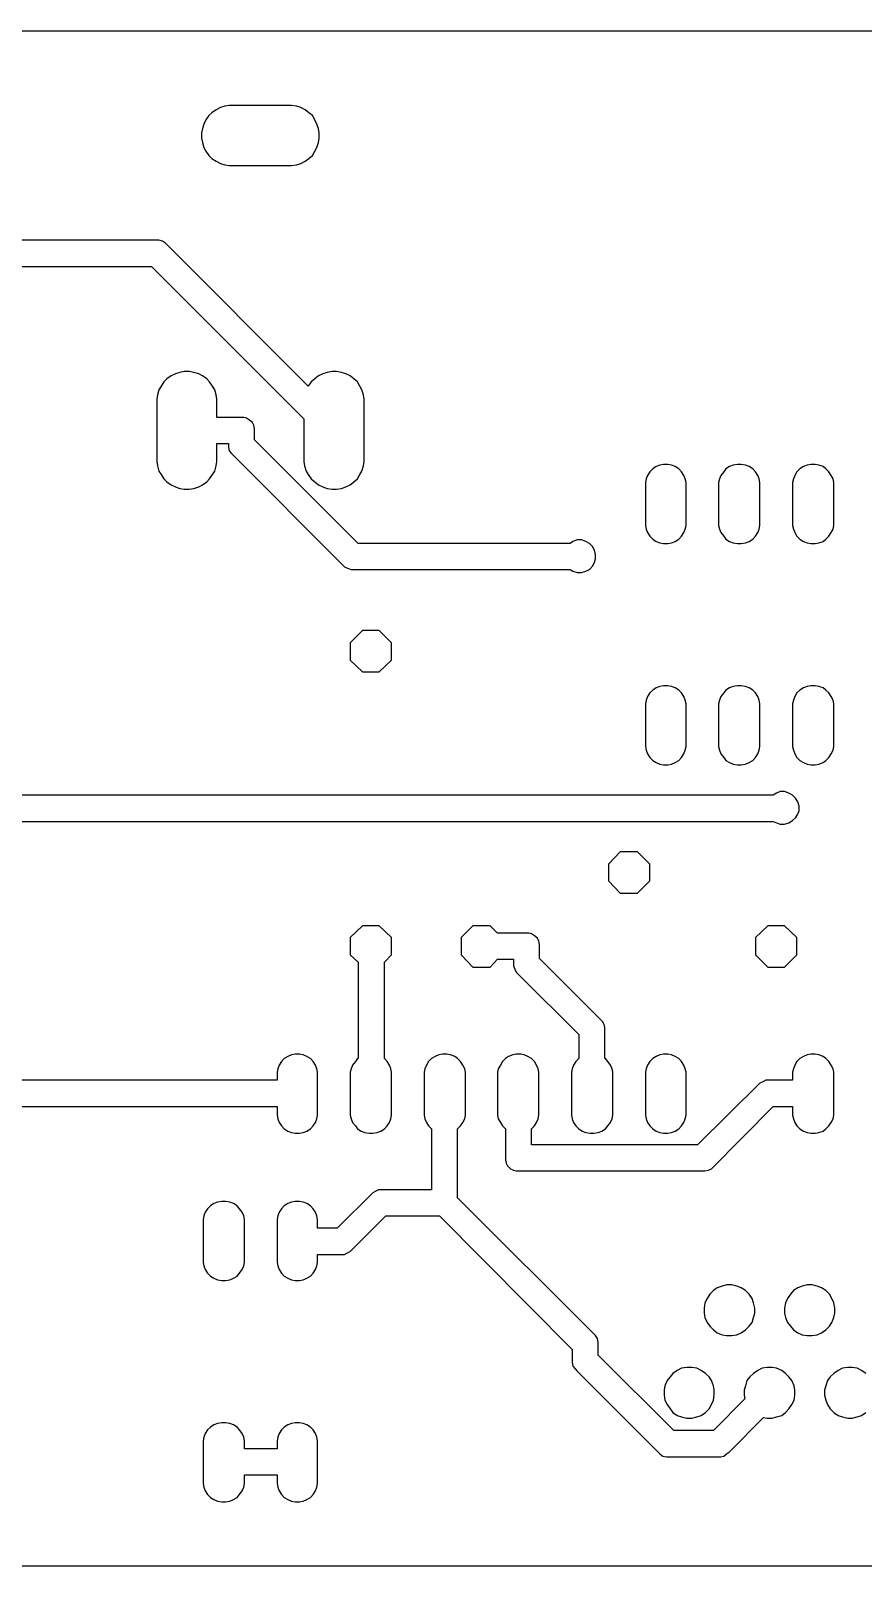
# Model space of a CAD drawing. Extents: x -4463 to -4217, y -2637 to -2584.
# Drawn here: x -4305.6 to -4276.7, y -2637 to -2583.8 of the extents above; entities that cross this region are included whole.
import ezdxf

# ---------------------------------------------------------------- set-up
doc = ezdxf.new("R2010")
doc.units = 0
doc.header["$MEASUREMENT"] = 0
doc.layers.add('OBRYS', color=7, linetype='Continuous')
doc.layers.add('SCIEZKI', color=3, linetype='Continuous')

msp = doc.modelspace()

# ---------------------------------------------------------------- linework, layer by layer
at = {"layer": 'OBRYS'}
for p, q in [((-4333.581, -2583.762), (-4218.213, -2583.762)), ((-4333.581, -2583.762), (-4218.213, -2583.762)), ((-4218.213, -2636.983), (-4333.581, -2636.983)), ((-4218.213, -2636.983), (-4333.581, -2636.983))]:
    msp.add_line(p, q, dxfattribs=at)
at = {"layer": 'SCIEZKI'}
for p, q in [((-4299.139, -2586.502), (-4299.29, -2586.603)), ((-4298.988, -2586.427), (-4299.139, -2586.502)), ((-4298.837, -2586.377), (-4298.988, -2586.427)), ((-4298.686, -2586.351), (-4298.837, -2586.377)), ((-4296.524, -2586.351), (-4298.686, -2586.351)), ((-4296.348, -2586.377), (-4296.524, -2586.351)), ((-4296.197, -2586.427), (-4296.348, -2586.377)), ((-4296.047, -2586.502), (-4296.197, -2586.427)), ((-4295.921, -2586.603), (-4296.047, -2586.502)), ((-4299.566, -2587.005), (-4299.616, -2587.156)), ((-4299.491, -2586.854), (-4299.566, -2587.005)), ((-4299.39, -2586.703), (-4299.491, -2586.854)), ((-4299.29, -2586.603), (-4299.39, -2586.703)), ((-4295.795, -2586.703), (-4295.921, -2586.603)), ((-4295.72, -2586.854), (-4295.795, -2586.703)), ((-4295.644, -2587.005), (-4295.72, -2586.854)), ((-4295.594, -2587.156), (-4295.644, -2587.005)), ((-4299.616, -2587.156), (-4299.642, -2587.307)), ((-4299.642, -2587.307), (-4299.642, -2587.483)), ((-4299.642, -2587.483), (-4299.616, -2587.634)), ((-4295.569, -2587.307), (-4295.594, -2587.156)), ((-4295.594, -2587.634), (-4295.569, -2587.483)), ((-4295.569, -2587.483), (-4295.569, -2587.307)), ((-4299.616, -2587.634), (-4299.566, -2587.81)), ((-4299.566, -2587.81), (-4299.491, -2587.935)), ((-4299.491, -2587.935), (-4299.39, -2588.086)), ((-4299.39, -2588.086), (-4299.29, -2588.187)), ((-4295.921, -2588.187), (-4295.795, -2588.086)), ((-4295.795, -2588.086), (-4295.72, -2587.935)), ((-4295.72, -2587.935), (-4295.644, -2587.81)), ((-4295.644, -2587.81), (-4295.594, -2587.634)), ((-4299.29, -2588.187), (-4299.139, -2588.287)), ((-4299.139, -2588.287), (-4298.988, -2588.363)), ((-4298.988, -2588.363), (-4298.837, -2588.413)), ((-4298.837, -2588.413), (-4298.686, -2588.438)), ((-4298.686, -2588.438), (-4298.686, -2588.438)), ((-4298.686, -2588.438), (-4296.524, -2588.438)), ((-4296.524, -2588.438), (-4296.348, -2588.413)), ((-4296.348, -2588.413), (-4296.197, -2588.363)), ((-4296.197, -2588.363), (-4296.047, -2588.287)), ((-4296.047, -2588.287), (-4295.921, -2588.187)), ((-4301.125, -2591.027), (-4311.08, -2591.027)), ((-4300.999, -2591.053), (-4301.125, -2591.027)), ((-4300.899, -2591.128), (-4300.999, -2591.053)), ((-4295.946, -2596.081), (-4300.899, -2591.128)), ((-4310.829, -2591.933), (-4301.376, -2591.933)), ((-4301.376, -2591.933), (-4296.097, -2597.212)), ((-4300.396, -2595.603), (-4300.547, -2595.653)), ((-4300.245, -2595.578), (-4300.396, -2595.603)), ((-4300.069, -2595.578), (-4300.245, -2595.578)), ((-4299.918, -2595.603), (-4300.069, -2595.578)), ((-4299.742, -2595.653), (-4299.918, -2595.603)), ((-4295.292, -2595.603), (-4295.443, -2595.653)), ((-4295.116, -2595.578), (-4295.292, -2595.603)), ((-4294.966, -2595.578), (-4295.116, -2595.578)), ((-4294.79, -2595.603), (-4294.966, -2595.578)), ((-4294.639, -2595.653), (-4294.79, -2595.603)), ((-4301.049, -2596.081), (-4301.125, -2596.206)), ((-4300.949, -2595.93), (-4301.049, -2596.081)), ((-4300.848, -2595.829), (-4300.949, -2595.93)), ((-4300.697, -2595.729), (-4300.848, -2595.829)), ((-4300.547, -2595.653), (-4300.697, -2595.729)), ((-4299.616, -2595.729), (-4299.742, -2595.653)), ((-4299.466, -2595.829), (-4299.616, -2595.729)), ((-4299.365, -2595.93), (-4299.466, -2595.829)), ((-4299.264, -2596.081), (-4299.365, -2595.93)), ((-4299.189, -2596.206), (-4299.264, -2596.081)), ((-4295.845, -2595.93), (-4295.946, -2596.081)), ((-4295.946, -2596.081), (-4295.946, -2596.081)), ((-4295.72, -2595.829), (-4295.845, -2595.93)), ((-4295.594, -2595.729), (-4295.72, -2595.829)), ((-4295.443, -2595.653), (-4295.594, -2595.729)), ((-4294.488, -2595.729), (-4294.639, -2595.653)), ((-4294.362, -2595.829), (-4294.488, -2595.729)), ((-4294.236, -2595.93), (-4294.362, -2595.829)), ((-4294.161, -2596.081), (-4294.236, -2595.93)), ((-4294.086, -2596.206), (-4294.161, -2596.081)), ((-4301.175, -2596.382), (-4301.2, -2596.533)), ((-4301.2, -2596.533), (-4301.2, -2598.695)), ((-4301.125, -2596.206), (-4301.175, -2596.382)), ((-4299.139, -2596.382), (-4299.189, -2596.206)), ((-4299.114, -2596.533), (-4299.139, -2596.382)), ((-4299.114, -2597.162), (-4299.114, -2596.533)), ((-4294.035, -2596.382), (-4294.086, -2596.206)), ((-4294.01, -2596.533), (-4294.035, -2596.382)), ((-4294.01, -2598.695), (-4294.01, -2596.533)), ((-4298.183, -2597.162), (-4299.114, -2597.162)), ((-4298.083, -2597.187), (-4298.183, -2597.162)), ((-4297.982, -2597.262), (-4298.083, -2597.187)), ((-4297.882, -2597.338), (-4297.982, -2597.262)), ((-4297.831, -2597.438), (-4297.882, -2597.338)), ((-4297.806, -2597.564), (-4297.831, -2597.438)), ((-4297.806, -2597.941), (-4297.806, -2597.564)), ((-4296.097, -2597.212), (-4296.097, -2598.695)), ((-4299.114, -2598.067), (-4298.711, -2598.067)), ((-4299.114, -2598.695), (-4299.114, -2598.067)), ((-4298.711, -2598.067), (-4298.711, -2598.192)), ((-4298.711, -2598.192), (-4298.686, -2598.318)), ((-4294.211, -2601.536), (-4297.806, -2597.941)), ((-4301.2, -2598.695), (-4301.175, -2598.846)), ((-4299.139, -2598.846), (-4299.114, -2598.695)), ((-4298.686, -2598.318), (-4298.611, -2598.419)), ((-4298.611, -2598.419), (-4294.764, -2602.265)), ((-4296.097, -2598.695), (-4296.072, -2598.846)), ((-4294.035, -2598.846), (-4294.01, -2598.695)), ((-4283.627, -2598.796), (-4283.753, -2598.821)), ((-4283.477, -2598.796), (-4283.627, -2598.796)), ((-4283.351, -2598.821), (-4283.477, -2598.796)), ((-4281.063, -2598.796), (-4281.214, -2598.821)), ((-4280.937, -2598.796), (-4281.063, -2598.796)), ((-4280.787, -2598.821), (-4280.937, -2598.796)), ((-4278.524, -2598.796), (-4278.65, -2598.821)), ((-4278.373, -2598.796), (-4278.524, -2598.796)), ((-4278.247, -2598.821), (-4278.373, -2598.796)), ((-4301.175, -2598.846), (-4301.125, -2599.022)), ((-4301.125, -2599.022), (-4301.049, -2599.148)), ((-4301.049, -2599.148), (-4300.949, -2599.299)), ((-4300.949, -2599.299), (-4300.848, -2599.399)), ((-4299.466, -2599.399), (-4299.365, -2599.299)), ((-4299.365, -2599.299), (-4299.264, -2599.148)), ((-4299.264, -2599.148), (-4299.189, -2599.022)), ((-4299.189, -2599.022), (-4299.139, -2598.846)), ((-4296.072, -2598.846), (-4296.021, -2599.022)), ((-4296.021, -2599.022), (-4295.946, -2599.148)), ((-4295.946, -2599.148), (-4295.845, -2599.299)), ((-4295.845, -2599.299), (-4295.72, -2599.399)), ((-4294.362, -2599.399), (-4294.236, -2599.299)), ((-4294.236, -2599.299), (-4294.161, -2599.148)), ((-4294.161, -2599.148), (-4294.086, -2599.022)), ((-4294.086, -2599.022), (-4294.035, -2598.846)), ((-4284.231, -2599.299), (-4284.256, -2599.424)), ((-4284.18, -2599.173), (-4284.231, -2599.299)), ((-4284.105, -2599.047), (-4284.18, -2599.173)), ((-4284.004, -2598.947), (-4284.105, -2599.047)), ((-4283.879, -2598.871), (-4284.004, -2598.947)), ((-4283.753, -2598.821), (-4283.879, -2598.871)), ((-4283.225, -2598.871), (-4283.351, -2598.821)), ((-4283.099, -2598.947), (-4283.225, -2598.871)), ((-4282.999, -2599.047), (-4283.099, -2598.947)), ((-4282.923, -2599.173), (-4282.999, -2599.047)), ((-4282.873, -2599.299), (-4282.923, -2599.173)), ((-4282.848, -2599.424), (-4282.873, -2599.299)), ((-4281.692, -2599.299), (-4281.717, -2599.424)), ((-4281.641, -2599.173), (-4281.692, -2599.299)), ((-4281.541, -2599.047), (-4281.641, -2599.173)), ((-4281.465, -2598.947), (-4281.541, -2599.047)), ((-4281.34, -2598.871), (-4281.465, -2598.947)), ((-4281.214, -2598.821), (-4281.34, -2598.871)), ((-4280.661, -2598.871), (-4280.787, -2598.821)), ((-4280.535, -2598.947), (-4280.661, -2598.871)), ((-4280.435, -2599.047), (-4280.535, -2598.947)), ((-4280.359, -2599.173), (-4280.435, -2599.047)), ((-4280.309, -2599.299), (-4280.359, -2599.173)), ((-4280.284, -2599.424), (-4280.309, -2599.299)), ((-4279.127, -2599.299), (-4279.152, -2599.424)), ((-4279.077, -2599.173), (-4279.127, -2599.299)), ((-4279.002, -2599.047), (-4279.077, -2599.173)), ((-4278.901, -2598.947), (-4279.002, -2599.047)), ((-4278.775, -2598.871), (-4278.901, -2598.947)), ((-4278.65, -2598.821), (-4278.775, -2598.871)), ((-4278.097, -2598.871), (-4278.247, -2598.821)), ((-4277.996, -2598.947), (-4278.097, -2598.871)), ((-4277.895, -2599.047), (-4277.996, -2598.947)), ((-4277.82, -2599.173), (-4277.895, -2599.047)), ((-4277.745, -2599.299), (-4277.82, -2599.173)), ((-4277.719, -2599.424), (-4277.745, -2599.299)), ((-4300.848, -2599.399), (-4300.697, -2599.5)), ((-4300.697, -2599.5), (-4300.547, -2599.575)), ((-4300.547, -2599.575), (-4300.396, -2599.625)), ((-4300.396, -2599.625), (-4300.245, -2599.651)), ((-4300.245, -2599.651), (-4300.069, -2599.651)), ((-4300.069, -2599.651), (-4299.918, -2599.625)), ((-4299.918, -2599.625), (-4299.742, -2599.575)), ((-4299.742, -2599.575), (-4299.616, -2599.5)), ((-4299.616, -2599.5), (-4299.466, -2599.399)), ((-4295.72, -2599.399), (-4295.594, -2599.5)), ((-4295.594, -2599.5), (-4295.443, -2599.575)), ((-4295.443, -2599.575), (-4295.292, -2599.625)), ((-4295.292, -2599.625), (-4295.116, -2599.651)), ((-4295.116, -2599.651), (-4294.966, -2599.651)), ((-4294.966, -2599.651), (-4294.79, -2599.625)), ((-4294.79, -2599.625), (-4294.639, -2599.575)), ((-4294.639, -2599.575), (-4294.488, -2599.5)), ((-4294.488, -2599.5), (-4294.362, -2599.399)), ((-4284.256, -2599.424), (-4284.256, -2600.908)), ((-4282.848, -2600.908), (-4282.848, -2599.424)), ((-4281.717, -2599.424), (-4281.717, -2600.908)), ((-4280.284, -2600.908), (-4280.284, -2599.424)), ((-4279.152, -2599.424), (-4279.152, -2600.908)), ((-4277.719, -2600.908), (-4277.719, -2599.424)), ((-4284.256, -2600.908), (-4284.231, -2601.033)), ((-4282.873, -2601.033), (-4282.848, -2600.908)), ((-4282.848, -2600.908), (-4282.848, -2600.908)), ((-4281.717, -2600.908), (-4281.692, -2601.033)), ((-4280.309, -2601.033), (-4280.284, -2600.908)), ((-4280.284, -2600.908), (-4280.284, -2600.908)), ((-4279.152, -2600.908), (-4279.127, -2601.033)), ((-4277.745, -2601.033), (-4277.719, -2600.908)), ((-4277.719, -2600.908), (-4277.719, -2600.908)), ((-4286.77, -2601.461), (-4286.87, -2601.536)), ((-4286.619, -2601.41), (-4286.77, -2601.461)), ((-4286.468, -2601.41), (-4286.619, -2601.41)), ((-4286.317, -2601.461), (-4286.468, -2601.41)), ((-4286.192, -2601.536), (-4286.317, -2601.461)), ((-4284.231, -2601.033), (-4284.18, -2601.159)), ((-4284.18, -2601.159), (-4284.105, -2601.285)), ((-4284.105, -2601.285), (-4284.004, -2601.385)), ((-4284.004, -2601.385), (-4283.879, -2601.461)), ((-4283.879, -2601.461), (-4283.753, -2601.511)), ((-4283.351, -2601.511), (-4283.225, -2601.461)), ((-4283.225, -2601.461), (-4283.099, -2601.385)), ((-4283.099, -2601.385), (-4282.999, -2601.285)), ((-4282.999, -2601.285), (-4282.923, -2601.159)), ((-4282.923, -2601.159), (-4282.873, -2601.033)), ((-4281.692, -2601.033), (-4281.641, -2601.159)), ((-4281.641, -2601.159), (-4281.541, -2601.285)), ((-4281.541, -2601.285), (-4281.465, -2601.385)), ((-4281.465, -2601.385), (-4281.34, -2601.461)), ((-4281.34, -2601.461), (-4281.214, -2601.511)), ((-4280.787, -2601.511), (-4280.661, -2601.461)), ((-4280.661, -2601.461), (-4280.535, -2601.385)), ((-4280.535, -2601.385), (-4280.435, -2601.285)), ((-4280.435, -2601.285), (-4280.359, -2601.159)), ((-4280.359, -2601.159), (-4280.309, -2601.033)), ((-4279.127, -2601.033), (-4279.077, -2601.159)), ((-4279.077, -2601.159), (-4279.002, -2601.285)), ((-4279.002, -2601.285), (-4278.901, -2601.385)), ((-4278.901, -2601.385), (-4278.775, -2601.461)), ((-4278.775, -2601.461), (-4278.65, -2601.511)), ((-4278.247, -2601.511), (-4278.097, -2601.461)), ((-4278.097, -2601.461), (-4277.996, -2601.385)), ((-4277.996, -2601.385), (-4277.895, -2601.285)), ((-4277.895, -2601.285), (-4277.82, -2601.159)), ((-4277.82, -2601.159), (-4277.745, -2601.033)), ((-4286.87, -2601.536), (-4294.211, -2601.536)), ((-4286.091, -2601.637), (-4286.192, -2601.536)), ((-4286.016, -2601.762), (-4286.091, -2601.637)), ((-4285.991, -2601.913), (-4286.016, -2601.762)), ((-4285.991, -2602.064), (-4285.991, -2601.913)), ((-4283.753, -2601.511), (-4283.627, -2601.536)), ((-4283.627, -2601.536), (-4283.477, -2601.536)), ((-4283.477, -2601.536), (-4283.351, -2601.511)), ((-4281.214, -2601.511), (-4281.063, -2601.536)), ((-4281.063, -2601.536), (-4280.937, -2601.536)), ((-4280.937, -2601.536), (-4280.787, -2601.511)), ((-4278.65, -2601.511), (-4278.524, -2601.536)), ((-4278.524, -2601.536), (-4278.373, -2601.536)), ((-4278.373, -2601.536), (-4278.247, -2601.511)), ((-4294.764, -2602.265), (-4294.689, -2602.34)), ((-4294.689, -2602.34), (-4294.588, -2602.391)), ((-4294.588, -2602.391), (-4294.463, -2602.441)), ((-4294.463, -2602.441), (-4286.87, -2602.441)), ((-4286.87, -2602.441), (-4286.77, -2602.491)), ((-4286.77, -2602.491), (-4286.77, -2602.491)), ((-4286.77, -2602.491), (-4286.619, -2602.542)), ((-4286.468, -2602.542), (-4286.317, -2602.491)), ((-4286.317, -2602.491), (-4286.192, -2602.441)), ((-4286.192, -2602.441), (-4286.091, -2602.315)), ((-4286.091, -2602.315), (-4286.016, -2602.19)), ((-4286.016, -2602.19), (-4285.991, -2602.064)), ((-4286.619, -2602.542), (-4286.468, -2602.542)), ((-4294.06, -2604.553), (-4294.488, -2604.98)), ((-4293.482, -2604.553), (-4294.06, -2604.553)), ((-4293.055, -2604.98), (-4293.482, -2604.553)), ((-4294.488, -2604.98), (-4294.488, -2604.98)), ((-4294.488, -2604.98), (-4294.488, -2605.584)), ((-4293.055, -2605.584), (-4293.055, -2604.98)), ((-4294.488, -2605.584), (-4294.06, -2605.986)), ((-4293.482, -2605.986), (-4293.055, -2605.584)), ((-4294.06, -2605.986), (-4293.482, -2605.986)), ((-4284.105, -2606.715), (-4284.18, -2606.841)), ((-4284.004, -2606.614), (-4284.105, -2606.715)), ((-4283.879, -2606.539), (-4284.004, -2606.614)), ((-4283.753, -2606.489), (-4283.879, -2606.539)), ((-4283.627, -2606.463), (-4283.753, -2606.489)), ((-4283.477, -2606.463), (-4283.627, -2606.463)), ((-4283.351, -2606.489), (-4283.477, -2606.463)), ((-4283.225, -2606.539), (-4283.351, -2606.489)), ((-4283.099, -2606.614), (-4283.225, -2606.539)), ((-4282.999, -2606.715), (-4283.099, -2606.614)), ((-4282.923, -2606.841), (-4282.999, -2606.715)), ((-4281.541, -2606.715), (-4281.641, -2606.841)), ((-4281.465, -2606.614), (-4281.541, -2606.715)), ((-4281.34, -2606.539), (-4281.465, -2606.614)), ((-4281.214, -2606.489), (-4281.34, -2606.539)), ((-4281.063, -2606.463), (-4281.214, -2606.489)), ((-4280.937, -2606.463), (-4281.063, -2606.463)), ((-4280.787, -2606.489), (-4280.937, -2606.463)), ((-4280.661, -2606.539), (-4280.787, -2606.489)), ((-4280.535, -2606.614), (-4280.661, -2606.539)), ((-4280.435, -2606.715), (-4280.535, -2606.614)), ((-4280.359, -2606.841), (-4280.435, -2606.715)), ((-4279.002, -2606.715), (-4279.077, -2606.841)), ((-4278.901, -2606.614), (-4279.002, -2606.715)), ((-4278.775, -2606.539), (-4278.901, -2606.614)), ((-4278.65, -2606.489), (-4278.775, -2606.539)), ((-4278.524, -2606.463), (-4278.65, -2606.489)), ((-4278.373, -2606.463), (-4278.524, -2606.463)), ((-4278.247, -2606.489), (-4278.373, -2606.463)), ((-4278.097, -2606.539), (-4278.247, -2606.489)), ((-4277.996, -2606.614), (-4278.097, -2606.539)), ((-4277.895, -2606.715), (-4277.996, -2606.614)), ((-4277.82, -2606.841), (-4277.895, -2606.715)), ((-4284.231, -2606.966), (-4284.256, -2607.092)), ((-4284.256, -2607.092), (-4284.256, -2608.575)), ((-4284.18, -2606.841), (-4284.231, -2606.966)), ((-4282.873, -2606.966), (-4282.923, -2606.841)), ((-4282.848, -2607.092), (-4282.873, -2606.966)), ((-4282.848, -2608.575), (-4282.848, -2607.092)), ((-4281.692, -2606.966), (-4281.717, -2607.092)), ((-4281.717, -2607.092), (-4281.717, -2608.575)), ((-4281.641, -2606.841), (-4281.692, -2606.966)), ((-4280.309, -2606.966), (-4280.359, -2606.841)), ((-4280.284, -2607.092), (-4280.309, -2606.966)), ((-4280.284, -2608.575), (-4280.284, -2607.092)), ((-4279.127, -2606.966), (-4279.152, -2607.092)), ((-4279.152, -2607.092), (-4279.152, -2608.575)), ((-4279.077, -2606.841), (-4279.127, -2606.966)), ((-4277.745, -2606.966), (-4277.82, -2606.841)), ((-4277.719, -2607.092), (-4277.745, -2606.966)), ((-4277.719, -2608.575), (-4277.719, -2607.092)), ((-4284.256, -2608.575), (-4284.231, -2608.701)), ((-4284.231, -2608.701), (-4284.18, -2608.827)), ((-4284.18, -2608.827), (-4284.105, -2608.952)), ((-4282.999, -2608.952), (-4282.923, -2608.827)), ((-4282.923, -2608.827), (-4282.873, -2608.701)), ((-4282.873, -2608.701), (-4282.848, -2608.575)), ((-4282.848, -2608.575), (-4282.848, -2608.575)), ((-4281.717, -2608.575), (-4281.692, -2608.701)), ((-4281.692, -2608.701), (-4281.641, -2608.827)), ((-4281.641, -2608.827), (-4281.541, -2608.952)), ((-4280.435, -2608.952), (-4280.359, -2608.827)), ((-4280.359, -2608.827), (-4280.309, -2608.701)), ((-4280.309, -2608.701), (-4280.284, -2608.575)), ((-4280.284, -2608.575), (-4280.284, -2608.575)), ((-4279.152, -2608.575), (-4279.127, -2608.701)), ((-4279.127, -2608.701), (-4279.077, -2608.827)), ((-4279.077, -2608.827), (-4279.002, -2608.952)), ((-4277.895, -2608.952), (-4277.82, -2608.827)), ((-4277.82, -2608.827), (-4277.745, -2608.701)), ((-4277.745, -2608.701), (-4277.719, -2608.575)), ((-4277.719, -2608.575), (-4277.719, -2608.575)), ((-4284.105, -2608.952), (-4284.004, -2609.053)), ((-4284.004, -2609.053), (-4283.879, -2609.128)), ((-4283.879, -2609.128), (-4283.753, -2609.179)), ((-4283.753, -2609.179), (-4283.627, -2609.204)), ((-4283.627, -2609.204), (-4283.477, -2609.204)), ((-4283.477, -2609.204), (-4283.351, -2609.179)), ((-4283.351, -2609.179), (-4283.225, -2609.128)), ((-4283.225, -2609.128), (-4283.099, -2609.053)), ((-4283.099, -2609.053), (-4282.999, -2608.952)), ((-4281.541, -2608.952), (-4281.465, -2609.053)), ((-4281.465, -2609.053), (-4281.34, -2609.128)), ((-4281.34, -2609.128), (-4281.214, -2609.179)), ((-4281.214, -2609.179), (-4281.063, -2609.204)), ((-4281.063, -2609.204), (-4280.937, -2609.204)), ((-4280.937, -2609.204), (-4280.787, -2609.179)), ((-4280.787, -2609.179), (-4280.661, -2609.128)), ((-4280.661, -2609.128), (-4280.535, -2609.053)), ((-4280.535, -2609.053), (-4280.435, -2608.952)), ((-4279.002, -2608.952), (-4278.901, -2609.053)), ((-4278.901, -2609.053), (-4278.775, -2609.128)), ((-4278.775, -2609.128), (-4278.65, -2609.179)), ((-4278.65, -2609.179), (-4278.524, -2609.204)), ((-4278.524, -2609.204), (-4278.373, -2609.204)), ((-4278.373, -2609.204), (-4278.247, -2609.179)), ((-4278.247, -2609.179), (-4278.097, -2609.128)), ((-4278.097, -2609.128), (-4277.996, -2609.053)), ((-4277.996, -2609.053), (-4277.895, -2608.952)), ((-4279.831, -2610.26), (-4310.427, -2610.26)), ((-4279.706, -2610.184), (-4279.831, -2610.26)), ((-4279.58, -2610.134), (-4279.706, -2610.184)), ((-4279.429, -2610.134), (-4279.58, -2610.134)), ((-4279.278, -2610.184), (-4279.429, -2610.134)), ((-4279.152, -2610.26), (-4279.278, -2610.184)), ((-4279.052, -2610.36), (-4279.152, -2610.26)), ((-4278.976, -2610.486), (-4279.052, -2610.36)), ((-4278.926, -2610.637), (-4278.976, -2610.486)), ((-4279.152, -2611.139), (-4279.052, -2611.039)), ((-4279.052, -2611.039), (-4278.976, -2610.913)), ((-4278.976, -2610.913), (-4278.926, -2610.788)), ((-4278.926, -2610.788), (-4278.926, -2610.637)), ((-4310.175, -2611.165), (-4279.831, -2611.165)), ((-4279.831, -2611.165), (-4279.706, -2611.215)), ((-4279.706, -2611.215), (-4279.58, -2611.265)), ((-4279.58, -2611.265), (-4279.429, -2611.265)), ((-4279.429, -2611.265), (-4279.278, -2611.215)), ((-4279.278, -2611.215), (-4279.152, -2611.139)), ((-4285.136, -2612.221), (-4285.538, -2612.648)), ((-4284.532, -2612.221), (-4285.136, -2612.221)), ((-4284.105, -2612.648), (-4284.532, -2612.221)), ((-4285.538, -2612.648), (-4285.538, -2612.648)), ((-4285.538, -2612.648), (-4285.538, -2613.226)), ((-4284.105, -2613.226), (-4284.105, -2612.648)), ((-4285.538, -2613.226), (-4285.136, -2613.653)), ((-4285.136, -2613.653), (-4284.532, -2613.653)), ((-4284.532, -2613.653), (-4284.105, -2613.226)), ((-4294.06, -2614.785), (-4294.488, -2615.187)), ((-4294.488, -2615.187), (-4294.488, -2615.187)), ((-4294.488, -2615.187), (-4294.488, -2615.79)), ((-4293.482, -2614.785), (-4294.06, -2614.785)), ((-4293.055, -2615.187), (-4293.482, -2614.785)), ((-4293.055, -2615.79), (-4293.055, -2615.187)), ((-4290.239, -2614.785), (-4290.641, -2615.187)), ((-4290.641, -2615.187), (-4290.641, -2615.79)), ((-4289.636, -2614.785), (-4290.239, -2614.785)), ((-4289.384, -2615.036), (-4289.636, -2614.785)), ((-4288.303, -2615.036), (-4289.384, -2615.036)), ((-4288.203, -2615.061), (-4288.303, -2615.036)), ((-4288.102, -2615.137), (-4288.203, -2615.061)), ((-4288.002, -2615.212), (-4288.102, -2615.137)), ((-4287.951, -2615.313), (-4288.002, -2615.212)), ((-4280.007, -2614.785), (-4280.435, -2615.187)), ((-4280.435, -2615.187), (-4280.435, -2615.187)), ((-4280.435, -2615.187), (-4280.435, -2615.79)), ((-4279.429, -2614.785), (-4280.007, -2614.785)), ((-4279.002, -2615.187), (-4279.429, -2614.785)), ((-4279.002, -2615.79), (-4279.002, -2615.187)), ((-4294.488, -2615.79), (-4294.211, -2616.042)), ((-4293.306, -2616.042), (-4293.055, -2615.79)), ((-4290.641, -2615.79), (-4290.239, -2616.218)), ((-4287.926, -2615.438), (-4287.951, -2615.313)), ((-4287.926, -2615.916), (-4287.926, -2615.438)), ((-4280.435, -2615.79), (-4280.007, -2616.218)), ((-4279.429, -2616.218), (-4279.002, -2615.79)), ((-4294.211, -2616.042), (-4294.211, -2619.385)), ((-4293.306, -2619.385), (-4293.306, -2616.042)), ((-4290.239, -2616.218), (-4289.636, -2616.218)), ((-4289.636, -2616.218), (-4289.384, -2615.941)), ((-4289.384, -2615.941), (-4288.831, -2615.941)), ((-4288.831, -2615.941), (-4288.831, -2616.167)), ((-4288.831, -2616.167), (-4288.781, -2616.293)), ((-4288.781, -2616.293), (-4288.731, -2616.394)), ((-4285.739, -2618.103), (-4287.926, -2615.916)), ((-4280.007, -2616.218), (-4279.429, -2616.218)), ((-4288.731, -2616.394), (-4288.655, -2616.469)), ((-4288.655, -2616.469), (-4286.569, -2618.556)), ((-4288.655, -2616.469), (-4288.655, -2616.469)), ((-4285.689, -2618.204), (-4285.739, -2618.103)), ((-4285.664, -2618.304), (-4285.689, -2618.204)), ((-4285.664, -2619.385), (-4285.664, -2618.304)), ((-4286.569, -2618.556), (-4286.569, -2619.385)), ((-4296.876, -2619.486), (-4296.952, -2619.612)), ((-4296.776, -2619.385), (-4296.876, -2619.486)), ((-4296.65, -2619.31), (-4296.776, -2619.385)), ((-4296.524, -2619.26), (-4296.65, -2619.31)), ((-4296.398, -2619.235), (-4296.524, -2619.26)), ((-4296.248, -2619.235), (-4296.398, -2619.235)), ((-4296.122, -2619.26), (-4296.248, -2619.235)), ((-4295.996, -2619.31), (-4296.122, -2619.26)), ((-4295.871, -2619.385), (-4295.996, -2619.31)), ((-4295.77, -2619.486), (-4295.871, -2619.385)), ((-4295.695, -2619.612), (-4295.77, -2619.486)), ((-4294.312, -2619.486), (-4294.412, -2619.612)), ((-4294.236, -2619.385), (-4294.312, -2619.486)), ((-4294.211, -2619.385), (-4294.236, -2619.385)), ((-4293.306, -2619.385), (-4293.306, -2619.385)), ((-4293.206, -2619.486), (-4293.306, -2619.385)), ((-4293.13, -2619.612), (-4293.206, -2619.486)), ((-4291.773, -2619.486), (-4291.848, -2619.612)), ((-4291.672, -2619.385), (-4291.773, -2619.486)), ((-4291.546, -2619.31), (-4291.672, -2619.385)), ((-4291.421, -2619.26), (-4291.546, -2619.31)), ((-4291.295, -2619.235), (-4291.421, -2619.26)), ((-4291.144, -2619.235), (-4291.295, -2619.235)), ((-4291.019, -2619.26), (-4291.144, -2619.235)), ((-4290.868, -2619.31), (-4291.019, -2619.26)), ((-4290.767, -2619.385), (-4290.868, -2619.31)), ((-4290.667, -2619.486), (-4290.767, -2619.385)), ((-4290.591, -2619.612), (-4290.667, -2619.486)), ((-4289.208, -2619.486), (-4289.284, -2619.612)), ((-4289.108, -2619.385), (-4289.208, -2619.486)), ((-4289.007, -2619.31), (-4289.108, -2619.385)), ((-4288.856, -2619.26), (-4289.007, -2619.31)), ((-4288.731, -2619.235), (-4288.856, -2619.26)), ((-4288.58, -2619.235), (-4288.731, -2619.235)), ((-4288.454, -2619.26), (-4288.58, -2619.235)), ((-4288.329, -2619.31), (-4288.454, -2619.26)), ((-4288.203, -2619.385), (-4288.329, -2619.31)), ((-4288.102, -2619.486), (-4288.203, -2619.385)), ((-4288.027, -2619.612), (-4288.102, -2619.486)), ((-4286.669, -2619.486), (-4286.745, -2619.612)), ((-4286.569, -2619.385), (-4286.669, -2619.486)), ((-4286.569, -2619.385), (-4286.569, -2619.385)), ((-4285.639, -2619.385), (-4285.664, -2619.385)), ((-4285.563, -2619.486), (-4285.639, -2619.385)), ((-4285.463, -2619.612), (-4285.563, -2619.486)), ((-4284.105, -2619.486), (-4284.18, -2619.612)), ((-4284.004, -2619.385), (-4284.105, -2619.486)), ((-4283.879, -2619.31), (-4284.004, -2619.385)), ((-4283.753, -2619.26), (-4283.879, -2619.31)), ((-4283.627, -2619.235), (-4283.753, -2619.26)), ((-4283.477, -2619.235), (-4283.627, -2619.235)), ((-4283.351, -2619.26), (-4283.477, -2619.235)), ((-4283.225, -2619.31), (-4283.351, -2619.26)), ((-4283.099, -2619.385), (-4283.225, -2619.31)), ((-4282.999, -2619.486), (-4283.099, -2619.385)), ((-4282.923, -2619.612), (-4282.999, -2619.486)), ((-4279.002, -2619.486), (-4279.077, -2619.612)), ((-4278.901, -2619.385), (-4279.002, -2619.486)), ((-4278.775, -2619.31), (-4278.901, -2619.385)), ((-4278.65, -2619.26), (-4278.775, -2619.31)), ((-4278.524, -2619.235), (-4278.65, -2619.26)), ((-4278.373, -2619.235), (-4278.524, -2619.235)), ((-4278.247, -2619.26), (-4278.373, -2619.235)), ((-4278.097, -2619.31), (-4278.247, -2619.26)), ((-4277.996, -2619.385), (-4278.097, -2619.31)), ((-4277.895, -2619.486), (-4277.996, -2619.385)), ((-4277.82, -2619.612), (-4277.895, -2619.486)), ((-4297.002, -2619.737), (-4297.027, -2619.863)), ((-4297.027, -2619.863), (-4297.027, -2620.14)), ((-4296.952, -2619.612), (-4297.002, -2619.737)), ((-4295.644, -2619.737), (-4295.695, -2619.612)), ((-4295.619, -2619.863), (-4295.644, -2619.737)), ((-4295.619, -2621.346), (-4295.619, -2619.863)), ((-4294.463, -2619.737), (-4294.488, -2619.863)), ((-4294.488, -2619.863), (-4294.488, -2621.346)), ((-4294.412, -2619.612), (-4294.463, -2619.737)), ((-4293.08, -2619.737), (-4293.13, -2619.612)), ((-4293.055, -2619.863), (-4293.08, -2619.737)), ((-4293.055, -2621.346), (-4293.055, -2619.863)), ((-4291.898, -2619.737), (-4291.924, -2619.863)), ((-4291.924, -2619.863), (-4291.924, -2621.346)), ((-4291.848, -2619.612), (-4291.898, -2619.737)), ((-4290.516, -2619.737), (-4290.591, -2619.612)), ((-4290.491, -2619.863), (-4290.516, -2619.737)), ((-4290.491, -2621.346), (-4290.491, -2619.863)), ((-4289.359, -2619.737), (-4289.384, -2619.863)), ((-4289.384, -2619.863), (-4289.384, -2621.346)), ((-4289.284, -2619.612), (-4289.359, -2619.737)), ((-4287.977, -2619.737), (-4288.027, -2619.612)), ((-4287.951, -2619.863), (-4287.977, -2619.737)), ((-4287.951, -2621.346), (-4287.951, -2619.863)), ((-4286.795, -2619.737), (-4286.82, -2619.863)), ((-4286.82, -2619.863), (-4286.82, -2621.346)), ((-4286.745, -2619.612), (-4286.795, -2619.737)), ((-4285.412, -2619.737), (-4285.463, -2619.612)), ((-4285.387, -2619.863), (-4285.412, -2619.737)), ((-4285.387, -2621.346), (-4285.387, -2619.863)), ((-4284.231, -2619.737), (-4284.256, -2619.863)), ((-4284.256, -2619.863), (-4284.256, -2621.346)), ((-4284.18, -2619.612), (-4284.231, -2619.737)), ((-4282.873, -2619.737), (-4282.923, -2619.612)), ((-4282.848, -2619.863), (-4282.873, -2619.737)), ((-4282.848, -2621.346), (-4282.848, -2619.863)), ((-4279.127, -2619.737), (-4279.152, -2619.863)), ((-4279.152, -2619.863), (-4279.152, -2620.14)), ((-4279.077, -2619.612), (-4279.127, -2619.737)), ((-4277.745, -2619.737), (-4277.82, -2619.612)), ((-4277.719, -2619.863), (-4277.745, -2619.737)), ((-4277.719, -2621.346), (-4277.719, -2619.863)), ((-4297.027, -2620.14), (-4309.547, -2620.14)), ((-4280.284, -2620.24), (-4282.446, -2622.377)), ((-4280.183, -2620.19), (-4280.284, -2620.24)), ((-4280.083, -2620.14), (-4280.183, -2620.19)), ((-4279.152, -2620.14), (-4280.083, -2620.14)), ((-4309.295, -2621.045), (-4297.027, -2621.045)), ((-4297.027, -2621.045), (-4297.027, -2621.346)), ((-4281.968, -2623.207), (-4279.831, -2621.045)), ((-4279.831, -2621.045), (-4279.152, -2621.045)), ((-4279.152, -2621.045), (-4279.152, -2621.346)), ((-4297.027, -2621.346), (-4297.002, -2621.472)), ((-4297.002, -2621.472), (-4296.952, -2621.598)), ((-4296.952, -2621.598), (-4296.876, -2621.723)), ((-4295.77, -2621.723), (-4295.695, -2621.598)), ((-4295.695, -2621.598), (-4295.644, -2621.472)), ((-4295.644, -2621.472), (-4295.619, -2621.346)), ((-4295.619, -2621.346), (-4295.619, -2621.346)), ((-4294.488, -2621.346), (-4294.463, -2621.472)), ((-4294.463, -2621.472), (-4294.412, -2621.598)), ((-4294.412, -2621.598), (-4294.312, -2621.723)), ((-4293.206, -2621.723), (-4293.13, -2621.598)), ((-4293.13, -2621.598), (-4293.08, -2621.472)), ((-4293.08, -2621.472), (-4293.055, -2621.346)), ((-4291.924, -2621.346), (-4291.898, -2621.472)), ((-4291.898, -2621.472), (-4291.848, -2621.598)), ((-4291.848, -2621.598), (-4291.773, -2621.723)), ((-4290.667, -2621.723), (-4290.591, -2621.598)), ((-4290.591, -2621.598), (-4290.516, -2621.472)), ((-4290.516, -2621.472), (-4290.491, -2621.346)), ((-4289.384, -2621.346), (-4289.359, -2621.472)), ((-4289.359, -2621.472), (-4289.284, -2621.598)), ((-4289.284, -2621.598), (-4289.208, -2621.723)), ((-4288.102, -2621.723), (-4288.027, -2621.598)), ((-4288.027, -2621.598), (-4287.977, -2621.472)), ((-4287.977, -2621.472), (-4287.951, -2621.346)), ((-4286.82, -2621.346), (-4286.795, -2621.472)), ((-4286.795, -2621.472), (-4286.745, -2621.598)), ((-4286.745, -2621.598), (-4286.669, -2621.723)), ((-4285.563, -2621.723), (-4285.463, -2621.598)), ((-4285.463, -2621.598), (-4285.412, -2621.472)), ((-4285.412, -2621.472), (-4285.387, -2621.346)), ((-4285.387, -2621.346), (-4285.387, -2621.346)), ((-4284.256, -2621.346), (-4284.231, -2621.472)), ((-4284.231, -2621.472), (-4284.18, -2621.598)), ((-4284.18, -2621.598), (-4284.105, -2621.723)), ((-4282.999, -2621.723), (-4282.923, -2621.598)), ((-4282.923, -2621.598), (-4282.873, -2621.472)), ((-4282.873, -2621.472), (-4282.848, -2621.346)), ((-4282.848, -2621.346), (-4282.848, -2621.346)), ((-4279.152, -2621.346), (-4279.127, -2621.472)), ((-4279.127, -2621.472), (-4279.077, -2621.598)), ((-4279.077, -2621.598), (-4279.002, -2621.723)), ((-4277.895, -2621.723), (-4277.82, -2621.598)), ((-4277.82, -2621.598), (-4277.745, -2621.472)), ((-4277.745, -2621.472), (-4277.719, -2621.346)), ((-4277.719, -2621.346), (-4277.719, -2621.346)), ((-4296.876, -2621.723), (-4296.776, -2621.824)), ((-4296.776, -2621.824), (-4296.65, -2621.899)), ((-4296.65, -2621.899), (-4296.524, -2621.95)), ((-4296.524, -2621.95), (-4296.398, -2621.975)), ((-4296.398, -2621.975), (-4296.248, -2621.975)), ((-4296.248, -2621.975), (-4296.122, -2621.95)), ((-4296.122, -2621.95), (-4295.996, -2621.899)), ((-4295.996, -2621.899), (-4295.871, -2621.824)), ((-4295.871, -2621.824), (-4295.77, -2621.723)), ((-4294.312, -2621.723), (-4294.236, -2621.824)), ((-4294.236, -2621.824), (-4294.111, -2621.899)), ((-4294.111, -2621.899), (-4293.985, -2621.95)), ((-4293.985, -2621.95), (-4293.834, -2621.975)), ((-4293.834, -2621.975), (-4293.709, -2621.975)), ((-4293.709, -2621.975), (-4293.558, -2621.95)), ((-4293.558, -2621.95), (-4293.432, -2621.899)), ((-4293.432, -2621.899), (-4293.306, -2621.824)), ((-4293.306, -2621.824), (-4293.206, -2621.723)), ((-4291.773, -2621.723), (-4291.672, -2621.824)), ((-4291.672, -2621.824), (-4291.672, -2623.936)), ((-4291.672, -2621.824), (-4291.672, -2621.824)), ((-4290.767, -2621.824), (-4290.667, -2621.723)), ((-4290.767, -2621.824), (-4290.767, -2621.824)), ((-4290.767, -2624.212), (-4290.767, -2621.824)), ((-4289.208, -2621.723), (-4289.108, -2621.824)), ((-4289.108, -2621.824), (-4289.108, -2622.905)), ((-4289.108, -2621.824), (-4289.108, -2621.824)), ((-4288.203, -2621.824), (-4288.102, -2621.723)), ((-4288.203, -2621.824), (-4288.203, -2621.824)), ((-4288.203, -2622.377), (-4288.203, -2621.824)), ((-4286.669, -2621.723), (-4286.569, -2621.824)), ((-4286.569, -2621.824), (-4286.443, -2621.899)), ((-4286.443, -2621.899), (-4286.317, -2621.95)), ((-4286.317, -2621.95), (-4286.167, -2621.975)), ((-4286.167, -2621.975), (-4286.041, -2621.975)), ((-4286.041, -2621.975), (-4285.89, -2621.95)), ((-4285.89, -2621.95), (-4285.764, -2621.899)), ((-4285.764, -2621.899), (-4285.639, -2621.824)), ((-4285.639, -2621.824), (-4285.563, -2621.723)), ((-4284.105, -2621.723), (-4284.004, -2621.824)), ((-4284.004, -2621.824), (-4283.879, -2621.899)), ((-4283.879, -2621.899), (-4283.753, -2621.95)), ((-4283.753, -2621.95), (-4283.627, -2621.975)), ((-4283.627, -2621.975), (-4283.477, -2621.975)), ((-4283.477, -2621.975), (-4283.351, -2621.95)), ((-4283.351, -2621.95), (-4283.225, -2621.899)), ((-4283.225, -2621.899), (-4283.099, -2621.824)), ((-4283.099, -2621.824), (-4282.999, -2621.723)), ((-4279.002, -2621.723), (-4278.901, -2621.824)), ((-4278.901, -2621.824), (-4278.775, -2621.899)), ((-4278.775, -2621.899), (-4278.65, -2621.95)), ((-4278.65, -2621.95), (-4278.524, -2621.975)), ((-4278.524, -2621.975), (-4278.373, -2621.975)), ((-4278.373, -2621.975), (-4278.247, -2621.95)), ((-4278.247, -2621.95), (-4278.097, -2621.899)), ((-4278.097, -2621.899), (-4277.996, -2621.824)), ((-4277.996, -2621.824), (-4277.895, -2621.723)), ((-4282.446, -2622.377), (-4288.203, -2622.377)), ((-4289.108, -2622.905), (-4289.083, -2623.006)), ((-4289.083, -2623.006), (-4289.032, -2623.106)), ((-4289.032, -2623.106), (-4288.932, -2623.207)), ((-4288.932, -2623.207), (-4288.831, -2623.257)), ((-4288.831, -2623.257), (-4288.731, -2623.282)), ((-4282.194, -2623.282), (-4282.069, -2623.257)), ((-4282.069, -2623.257), (-4281.968, -2623.207)), ((-4288.731, -2623.282), (-4282.194, -2623.282)), ((-4298.938, -2624.338), (-4299.088, -2624.363)), ((-4298.812, -2624.338), (-4298.938, -2624.338)), ((-4298.661, -2624.363), (-4298.812, -2624.338)), ((-4296.398, -2624.338), (-4296.524, -2624.363)), ((-4296.248, -2624.338), (-4296.398, -2624.338)), ((-4296.122, -2624.363), (-4296.248, -2624.338)), ((-4293.709, -2624.036), (-4294.94, -2625.268)), ((-4293.608, -2623.986), (-4293.709, -2624.036)), ((-4293.507, -2623.936), (-4293.608, -2623.986)), ((-4291.672, -2623.936), (-4293.507, -2623.936)), ((-4285.991, -2628.989), (-4290.767, -2624.212)), ((-4299.566, -2624.841), (-4299.591, -2624.966)), ((-4299.516, -2624.715), (-4299.566, -2624.841)), ((-4299.44, -2624.589), (-4299.516, -2624.715)), ((-4299.34, -2624.489), (-4299.44, -2624.589)), ((-4299.214, -2624.413), (-4299.34, -2624.489)), ((-4299.088, -2624.363), (-4299.214, -2624.413)), ((-4298.535, -2624.413), (-4298.661, -2624.363)), ((-4298.41, -2624.489), (-4298.535, -2624.413)), ((-4298.334, -2624.589), (-4298.41, -2624.489)), ((-4298.234, -2624.715), (-4298.334, -2624.589)), ((-4298.183, -2624.841), (-4298.234, -2624.715)), ((-4298.158, -2624.966), (-4298.183, -2624.841)), ((-4297.002, -2624.841), (-4297.027, -2624.966)), ((-4296.952, -2624.715), (-4297.002, -2624.841)), ((-4296.876, -2624.589), (-4296.952, -2624.715)), ((-4296.776, -2624.489), (-4296.876, -2624.589)), ((-4296.65, -2624.413), (-4296.776, -2624.489)), ((-4296.524, -2624.363), (-4296.65, -2624.413)), ((-4295.996, -2624.413), (-4296.122, -2624.363)), ((-4295.871, -2624.489), (-4295.996, -2624.413)), ((-4295.77, -2624.589), (-4295.871, -2624.489)), ((-4295.695, -2624.715), (-4295.77, -2624.589)), ((-4295.644, -2624.841), (-4295.695, -2624.715)), ((-4295.619, -2624.966), (-4295.644, -2624.841)), ((-4294.488, -2626.073), (-4293.256, -2624.841)), ((-4293.256, -2624.841), (-4291.396, -2624.841)), ((-4291.396, -2624.841), (-4286.795, -2629.467)), ((-4299.591, -2624.966), (-4299.591, -2624.966)), ((-4299.591, -2624.966), (-4299.591, -2626.45)), ((-4298.158, -2626.45), (-4298.158, -2624.966)), ((-4297.027, -2624.966), (-4297.027, -2626.45)), ((-4295.619, -2625.268), (-4295.619, -2624.966)), ((-4294.94, -2625.268), (-4295.619, -2625.268)), ((-4299.591, -2626.45), (-4299.566, -2626.575)), ((-4298.183, -2626.575), (-4298.158, -2626.45)), ((-4297.027, -2626.45), (-4297.002, -2626.575)), ((-4295.644, -2626.575), (-4295.619, -2626.45)), ((-4295.619, -2626.173), (-4294.689, -2626.173)), ((-4295.619, -2626.45), (-4295.619, -2626.173)), ((-4294.689, -2626.173), (-4294.588, -2626.123)), ((-4294.588, -2626.123), (-4294.488, -2626.073)), ((-4299.566, -2626.575), (-4299.516, -2626.701)), ((-4299.516, -2626.701), (-4299.44, -2626.827)), ((-4299.44, -2626.827), (-4299.34, -2626.927)), ((-4299.34, -2626.927), (-4299.214, -2627.003)), ((-4299.214, -2627.003), (-4299.088, -2627.053)), ((-4298.661, -2627.053), (-4298.535, -2627.003)), ((-4298.535, -2627.003), (-4298.41, -2626.927)), ((-4298.41, -2626.927), (-4298.334, -2626.827)), ((-4298.334, -2626.827), (-4298.234, -2626.701)), ((-4298.234, -2626.701), (-4298.183, -2626.575)), ((-4297.002, -2626.575), (-4296.952, -2626.701)), ((-4296.952, -2626.701), (-4296.876, -2626.827)), ((-4296.876, -2626.827), (-4296.776, -2626.927)), ((-4296.776, -2626.927), (-4296.65, -2627.003)), ((-4296.65, -2627.003), (-4296.524, -2627.053)), ((-4296.122, -2627.053), (-4295.996, -2627.003)), ((-4295.996, -2627.003), (-4295.871, -2626.927)), ((-4295.871, -2626.927), (-4295.77, -2626.827)), ((-4295.77, -2626.827), (-4295.695, -2626.701)), ((-4295.695, -2626.701), (-4295.644, -2626.575)), ((-4299.088, -2627.053), (-4298.938, -2627.078)), ((-4298.938, -2627.078), (-4298.812, -2627.078)), ((-4298.812, -2627.078), (-4298.661, -2627.053)), ((-4296.524, -2627.053), (-4296.398, -2627.078)), ((-4296.398, -2627.078), (-4296.248, -2627.078)), ((-4296.248, -2627.078), (-4296.122, -2627.053)), ((-4281.893, -2627.43), (-4282.018, -2627.556)), ((-4281.767, -2627.33), (-4281.893, -2627.43)), ((-4281.591, -2627.279), (-4281.767, -2627.33)), ((-4281.44, -2627.229), (-4281.591, -2627.279)), ((-4281.264, -2627.229), (-4281.44, -2627.229)), ((-4281.088, -2627.279), (-4281.264, -2627.229)), ((-4280.937, -2627.33), (-4281.088, -2627.279)), ((-4280.787, -2627.43), (-4280.937, -2627.33)), ((-4280.661, -2627.556), (-4280.787, -2627.43)), ((-4279.127, -2627.43), (-4279.228, -2627.556)), ((-4278.976, -2627.33), (-4279.127, -2627.43)), ((-4278.826, -2627.279), (-4278.976, -2627.33)), ((-4278.65, -2627.229), (-4278.826, -2627.279)), ((-4278.474, -2627.229), (-4278.65, -2627.229)), ((-4278.298, -2627.279), (-4278.474, -2627.229)), ((-4278.147, -2627.33), (-4278.298, -2627.279)), ((-4277.996, -2627.43), (-4278.147, -2627.33)), ((-4277.87, -2627.556), (-4277.996, -2627.43)), ((-4282.194, -2627.858), (-4282.22, -2628.034)), ((-4282.22, -2628.034), (-4282.22, -2628.034)), ((-4282.22, -2628.034), (-4282.22, -2628.21)), ((-4282.119, -2627.707), (-4282.194, -2627.858)), ((-4282.018, -2627.556), (-4282.119, -2627.707)), ((-4280.56, -2627.707), (-4280.661, -2627.556)), ((-4280.51, -2627.858), (-4280.56, -2627.707)), ((-4280.46, -2628.034), (-4280.51, -2627.858)), ((-4280.46, -2628.21), (-4280.46, -2628.034)), ((-4279.404, -2627.858), (-4279.429, -2628.034)), ((-4279.429, -2628.034), (-4279.429, -2628.034)), ((-4279.429, -2628.034), (-4279.429, -2628.21)), ((-4279.328, -2627.707), (-4279.404, -2627.858)), ((-4279.228, -2627.556), (-4279.328, -2627.707)), ((-4277.795, -2627.707), (-4277.87, -2627.556)), ((-4277.719, -2627.858), (-4277.795, -2627.707)), ((-4277.694, -2628.034), (-4277.719, -2627.858)), ((-4277.694, -2628.21), (-4277.694, -2628.034)), ((-4282.22, -2628.21), (-4282.194, -2628.36)), ((-4282.194, -2628.36), (-4282.119, -2628.536)), ((-4282.119, -2628.536), (-4282.018, -2628.662)), ((-4280.661, -2628.662), (-4280.56, -2628.536)), ((-4280.56, -2628.536), (-4280.51, -2628.36)), ((-4280.51, -2628.36), (-4280.46, -2628.21)), ((-4279.429, -2628.21), (-4279.404, -2628.36)), ((-4279.404, -2628.36), (-4279.328, -2628.536)), ((-4279.328, -2628.536), (-4279.228, -2628.662)), ((-4277.87, -2628.662), (-4277.795, -2628.536)), ((-4277.795, -2628.536), (-4277.719, -2628.36)), ((-4277.719, -2628.36), (-4277.694, -2628.21)), ((-4285.915, -2629.089), (-4285.991, -2628.989)), ((-4285.89, -2629.215), (-4285.915, -2629.089)), ((-4282.018, -2628.662), (-4281.893, -2628.788)), ((-4281.893, -2628.788), (-4281.767, -2628.888)), ((-4281.767, -2628.888), (-4281.591, -2628.964)), ((-4281.591, -2628.964), (-4281.44, -2628.989)), ((-4281.44, -2628.989), (-4281.264, -2628.989)), ((-4281.264, -2628.989), (-4281.088, -2628.964)), ((-4281.088, -2628.964), (-4280.937, -2628.888)), ((-4280.937, -2628.888), (-4280.787, -2628.788)), ((-4280.787, -2628.788), (-4280.661, -2628.662)), ((-4279.228, -2628.662), (-4279.127, -2628.788)), ((-4279.127, -2628.788), (-4278.976, -2628.888)), ((-4278.976, -2628.888), (-4278.826, -2628.964)), ((-4278.826, -2628.964), (-4278.65, -2628.989)), ((-4278.65, -2628.989), (-4278.474, -2628.989)), ((-4278.474, -2628.989), (-4278.298, -2628.964)), ((-4278.298, -2628.964), (-4278.147, -2628.888)), ((-4278.147, -2628.888), (-4277.996, -2628.788)), ((-4277.996, -2628.788), (-4277.87, -2628.662)), ((-4286.795, -2629.467), (-4286.795, -2629.919)), ((-4285.89, -2629.668), (-4285.89, -2629.215)), ((-4283.275, -2632.282), (-4285.89, -2629.668)), ((-4286.795, -2629.919), (-4286.77, -2630.045)), ((-4286.77, -2630.045), (-4286.694, -2630.145)), ((-4286.694, -2630.145), (-4286.619, -2630.221)), ((-4283.15, -2630.196), (-4283.301, -2630.296)), ((-4282.999, -2630.12), (-4283.15, -2630.196)), ((-4282.823, -2630.095), (-4282.999, -2630.12)), ((-4282.647, -2630.095), (-4282.823, -2630.095)), ((-4282.471, -2630.12), (-4282.647, -2630.095)), ((-4282.32, -2630.196), (-4282.471, -2630.12)), ((-4282.169, -2630.296), (-4282.32, -2630.196)), ((-4280.359, -2630.196), (-4280.51, -2630.296)), ((-4280.208, -2630.12), (-4280.359, -2630.196)), ((-4280.032, -2630.095), (-4280.208, -2630.12)), ((-4279.856, -2630.095), (-4280.032, -2630.095)), ((-4279.706, -2630.12), (-4279.856, -2630.095)), ((-4279.53, -2630.196), (-4279.706, -2630.12)), ((-4279.404, -2630.296), (-4279.53, -2630.196)), ((-4277.569, -2630.196), (-4277.719, -2630.296)), ((-4277.418, -2630.12), (-4277.569, -2630.196)), ((-4277.242, -2630.095), (-4277.418, -2630.12)), ((-4277.091, -2630.095), (-4277.242, -2630.095)), ((-4276.915, -2630.12), (-4277.091, -2630.095)), ((-4276.764, -2630.196), (-4276.915, -2630.12)), ((-4276.613, -2630.296), (-4276.764, -2630.196)), ((-4286.619, -2630.221), (-4283.753, -2633.087)), ((-4283.577, -2630.724), (-4283.602, -2630.874)), ((-4283.502, -2630.548), (-4283.577, -2630.724)), ((-4283.401, -2630.422), (-4283.502, -2630.548)), ((-4283.301, -2630.296), (-4283.401, -2630.422)), ((-4282.044, -2630.422), (-4282.169, -2630.296)), ((-4281.968, -2630.548), (-4282.044, -2630.422)), ((-4281.893, -2630.724), (-4281.968, -2630.548)), ((-4281.868, -2630.874), (-4281.893, -2630.724)), ((-4280.787, -2630.724), (-4280.837, -2630.874)), ((-4280.736, -2630.548), (-4280.787, -2630.724)), ((-4280.636, -2630.422), (-4280.736, -2630.548)), ((-4280.51, -2630.296), (-4280.636, -2630.422)), ((-4279.278, -2630.422), (-4279.404, -2630.296)), ((-4279.178, -2630.548), (-4279.278, -2630.422)), ((-4279.102, -2630.724), (-4279.178, -2630.548)), ((-4279.077, -2630.874), (-4279.102, -2630.724)), ((-4277.996, -2630.724), (-4278.046, -2630.874)), ((-4277.946, -2630.548), (-4277.996, -2630.724)), ((-4277.845, -2630.422), (-4277.946, -2630.548)), ((-4277.719, -2630.296), (-4277.845, -2630.422)), ((-4283.602, -2630.874), (-4283.602, -2630.874)), ((-4283.602, -2630.874), (-4283.602, -2631.05)), ((-4283.602, -2631.05), (-4283.577, -2631.226)), ((-4283.577, -2631.226), (-4283.502, -2631.377)), ((-4281.968, -2631.377), (-4281.893, -2631.226)), ((-4281.893, -2631.226), (-4281.868, -2631.05)), ((-4280.812, -2631.176), (-4281.893, -2632.282)), ((-4281.868, -2631.05), (-4281.868, -2630.874)), ((-4280.837, -2630.874), (-4280.837, -2630.874)), ((-4280.837, -2630.874), (-4280.837, -2631.05)), ((-4280.837, -2631.05), (-4280.812, -2631.176)), ((-4279.178, -2631.377), (-4279.102, -2631.226)), ((-4279.102, -2631.226), (-4279.077, -2631.05)), ((-4279.077, -2631.05), (-4279.077, -2630.874)), ((-4278.046, -2630.874), (-4278.046, -2630.874)), ((-4278.046, -2630.874), (-4278.046, -2631.05)), ((-4278.046, -2631.05), (-4277.996, -2631.226)), ((-4277.996, -2631.226), (-4277.946, -2631.377)), ((-4283.502, -2631.377), (-4283.401, -2631.528)), ((-4283.401, -2631.528), (-4283.301, -2631.654)), ((-4283.301, -2631.654), (-4283.15, -2631.754)), ((-4283.15, -2631.754), (-4282.999, -2631.805)), ((-4282.471, -2631.805), (-4282.32, -2631.754)), ((-4282.32, -2631.754), (-4282.169, -2631.654)), ((-4282.169, -2631.654), (-4282.044, -2631.528)), ((-4282.044, -2631.528), (-4281.968, -2631.377)), ((-4279.706, -2631.805), (-4279.53, -2631.754)), ((-4279.53, -2631.754), (-4279.404, -2631.654)), ((-4279.404, -2631.654), (-4279.278, -2631.528)), ((-4279.278, -2631.528), (-4279.178, -2631.377)), ((-4277.946, -2631.377), (-4277.845, -2631.528)), ((-4277.845, -2631.528), (-4277.719, -2631.654)), ((-4277.719, -2631.654), (-4277.569, -2631.754)), ((-4277.569, -2631.754), (-4277.418, -2631.805)), ((-4276.915, -2631.805), (-4276.764, -2631.754)), ((-4276.764, -2631.754), (-4276.613, -2631.654)), ((-4299.44, -2632.257), (-4299.516, -2632.383)), ((-4299.34, -2632.157), (-4299.44, -2632.257)), ((-4299.214, -2632.081), (-4299.34, -2632.157)), ((-4299.088, -2632.031), (-4299.214, -2632.081)), ((-4298.938, -2632.006), (-4299.088, -2632.031)), ((-4298.812, -2632.006), (-4298.938, -2632.006)), ((-4298.661, -2632.031), (-4298.812, -2632.006)), ((-4298.535, -2632.081), (-4298.661, -2632.031)), ((-4298.41, -2632.157), (-4298.535, -2632.081)), ((-4298.334, -2632.257), (-4298.41, -2632.157)), ((-4298.234, -2632.383), (-4298.334, -2632.257)), ((-4296.876, -2632.257), (-4296.952, -2632.383)), ((-4296.776, -2632.157), (-4296.876, -2632.257)), ((-4296.65, -2632.081), (-4296.776, -2632.157)), ((-4296.524, -2632.031), (-4296.65, -2632.081)), ((-4296.398, -2632.006), (-4296.524, -2632.031)), ((-4296.248, -2632.006), (-4296.398, -2632.006)), ((-4296.122, -2632.031), (-4296.248, -2632.006)), ((-4295.996, -2632.081), (-4296.122, -2632.031)), ((-4295.871, -2632.157), (-4295.996, -2632.081)), ((-4295.77, -2632.257), (-4295.871, -2632.157)), ((-4295.695, -2632.383), (-4295.77, -2632.257)), ((-4281.893, -2632.282), (-4283.275, -2632.282)), ((-4282.999, -2631.805), (-4282.823, -2631.855)), ((-4282.823, -2631.855), (-4282.647, -2631.855)), ((-4282.647, -2631.855), (-4282.471, -2631.805)), ((-4281.34, -2633.011), (-4280.158, -2631.83)), ((-4280.158, -2631.83), (-4280.032, -2631.855)), ((-4280.032, -2631.855), (-4279.856, -2631.855)), ((-4279.856, -2631.855), (-4279.706, -2631.805)), ((-4277.418, -2631.805), (-4277.242, -2631.855)), ((-4277.242, -2631.855), (-4277.091, -2631.855)), ((-4277.091, -2631.855), (-4276.915, -2631.805)), ((-4299.566, -2632.508), (-4299.591, -2632.634)), ((-4299.591, -2632.634), (-4299.591, -2634.117)), ((-4299.516, -2632.383), (-4299.566, -2632.508)), ((-4298.183, -2632.508), (-4298.234, -2632.383)), ((-4298.158, -2632.634), (-4298.183, -2632.508)), ((-4298.158, -2632.911), (-4298.158, -2632.634)), ((-4297.002, -2632.508), (-4297.027, -2632.634)), ((-4297.027, -2632.634), (-4297.027, -2632.634)), ((-4297.027, -2632.634), (-4297.027, -2632.911)), ((-4296.952, -2632.383), (-4297.002, -2632.508)), ((-4295.644, -2632.508), (-4295.695, -2632.383)), ((-4295.619, -2632.634), (-4295.644, -2632.508)), ((-4295.619, -2634.117), (-4295.619, -2632.634)), ((-4297.027, -2632.911), (-4298.158, -2632.911)), ((-4283.753, -2633.087), (-4283.653, -2633.162)), ((-4283.653, -2633.162), (-4283.527, -2633.187)), ((-4283.527, -2633.187), (-4281.641, -2633.187)), ((-4281.641, -2633.187), (-4281.541, -2633.162)), ((-4281.541, -2633.162), (-4281.44, -2633.087)), ((-4281.44, -2633.087), (-4281.34, -2633.011)), ((-4298.158, -2633.816), (-4297.027, -2633.816)), ((-4298.158, -2634.117), (-4298.158, -2633.816)), ((-4297.027, -2633.816), (-4297.027, -2634.117)), ((-4299.591, -2634.117), (-4299.566, -2634.243)), ((-4299.566, -2634.243), (-4299.516, -2634.369)), ((-4299.516, -2634.369), (-4299.44, -2634.495)), ((-4298.334, -2634.495), (-4298.234, -2634.369)), ((-4298.234, -2634.369), (-4298.183, -2634.243)), ((-4298.183, -2634.243), (-4298.158, -2634.117)), ((-4297.027, -2634.117), (-4297.002, -2634.243)), ((-4297.002, -2634.243), (-4296.952, -2634.369)), ((-4296.952, -2634.369), (-4296.876, -2634.495)), ((-4295.77, -2634.495), (-4295.695, -2634.369)), ((-4295.695, -2634.369), (-4295.644, -2634.243)), ((-4295.644, -2634.243), (-4295.619, -2634.117)), ((-4299.44, -2634.495), (-4299.34, -2634.595)), ((-4299.34, -2634.595), (-4299.214, -2634.671)), ((-4299.214, -2634.671), (-4299.088, -2634.721)), ((-4299.088, -2634.721), (-4298.938, -2634.746)), ((-4298.938, -2634.746), (-4298.812, -2634.746)), ((-4298.812, -2634.746), (-4298.661, -2634.721)), ((-4298.661, -2634.721), (-4298.535, -2634.671)), ((-4298.535, -2634.671), (-4298.41, -2634.595)), ((-4298.41, -2634.595), (-4298.334, -2634.495)), ((-4296.876, -2634.495), (-4296.776, -2634.595)), ((-4296.776, -2634.595), (-4296.65, -2634.671)), ((-4296.65, -2634.671), (-4296.524, -2634.721)), ((-4296.524, -2634.721), (-4296.398, -2634.746)), ((-4296.398, -2634.746), (-4296.248, -2634.746)), ((-4296.248, -2634.746), (-4296.122, -2634.721)), ((-4296.122, -2634.721), (-4295.996, -2634.671)), ((-4295.996, -2634.671), (-4295.871, -2634.595)), ((-4295.871, -2634.595), (-4295.77, -2634.495))]:
    msp.add_line(p, q, dxfattribs=at)

doc.saveas('drawing.dxf')
